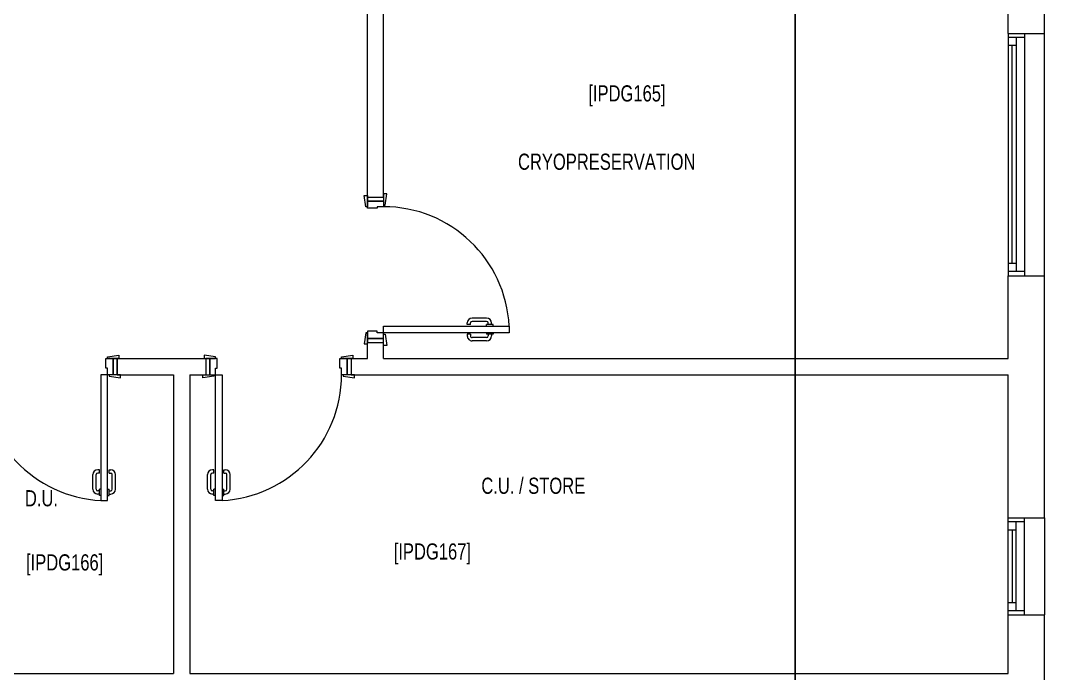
# Model space of a CAD drawing. Header units: metres. Extents: x -18745 to 220762, y -1579758 to -1356048.
# Drawn here: x 168915 to 175258, y -1423281 to -1419238 of the extents above; entities that cross this region are included whole.
import ezdxf

# ---------------------------------------------------------------- set-up
doc = ezdxf.new("R2010")
doc.units = ezdxf.units.M
doc.layers.get('0').update_dxf_attribs({"lineweight": 0})
for name, color, linetype, lineweight in [('A-100 - Copy$0$72_EGR_BASE_TEXT', 8, 'Continuous', 0), ('A-100 - Copy$0$Aluminum', 8, 'Continuous', 0), ('A-100 - Copy$0$Proj', 8, 'Continuous', 0), ('A-100 - Copy$0$Walls', 8, 'Continuous', 0), ('A-100 - Copy$0$Wooden Joinery', 8, 'Continuous', 0)]:
    doc.layers.add(name, color=color, linetype=linetype, lineweight=lineweight)
doc.layers.add('A-100 - Copy$0$axes', color=8, linetype='Continuous')
doc.styles.add('A-100 - Copy$0$X3G_ENTITY_2587EA', font='swisscl.ttf', dxfattribs={"height": 200})

# ---------------------------------------------------------------- blocks, each defined once
blk = doc.blocks.new('A-100 - Copy$0$A$C72370EFE')
at = {"layer": 'A-100 - Copy$0$Wooden Joinery'}
for p, q in [((-0.01, -0.04), (-0.02, -0.04)), ((-0.01, -0.06), (-0.02, -0.06)), ((-0.01, -0.03), (-0.01, -0.07)), ((0, -0.03), (-0.01, -0.03)), ((0.04, -0.03), (0.05, -0.03)), ((0.05, -0.03), (0.05, -0.07)), ((0.05, -0.04), (0.06, -0.04)), ((0.05, -0.06), (0.06, -0.06)), ((-0.05, -0.07), (-0.05, -0.16)), ((-0.03, -0.07), (-0.03, -0.16)), ((0, -0.07), (-0.01, -0.07)), ((0.04, -0.07), (0.05, -0.07)), ((0.07, -0.07), (0.07, -0.16)), ((0.09, -0.07), (0.09, -0.16)), ((-0.01, -0.17), (-0.02, -0.17)), ((-0.01, -0.19), (-0.02, -0.19)), ((-0.01, -0.17), (-0.01, -0.19)), ((0.05, -0.17), (0.06, -0.17)), ((0.05, -0.17), (0.05, -0.19)), ((0.05, -0.19), (0.06, -0.19))]:
    blk.add_line(p, q, dxfattribs=at)
for centre, radius, start, end in [((-0.02, -0.07), 0.03, 90, 180), ((-0.02, -0.07), 0.01, 90, 180), ((0.06, -0.07), 0.03, 0, 90), ((0.06, -0.07), 0.01, 0, 90), ((-0.02, -0.16), 0.03, 180, 270), ((-0.02, -0.16), 0.01, 180, 270), ((0.06, -0.16), 0.01, 270, 0), ((0.06, -0.16), 0.03, 270, 0)]:
    blk.add_arc(centre, radius, start, end, dxfattribs=at)
blk = doc.blocks.new('A-100 - Copy')
at = {"layer": 'A-100 - Copy$0$Aluminum'}
for p, q in [((175033.3, -1419317.7, 0), (175033.3, -1420817.7, 0)), ((175133.3, -1419342.7, 0), (175033.3, -1419342.7, 0)), ((175083.3, -1419342.7, 0), (175083.3, -1420792.7, 0)), ((175133.3, -1419317.7, 0), (175133.3, -1420817.7, 0)), ((175083.3, -1419392.7, 0), (175033.3, -1419392.7, 0)), ((175058.3, -1420742.7, 0), (175058.3, -1419392.7, 0)), ((175083.3, -1420742.7, 0), (175033.3, -1420742.7, 0)), ((175133.3, -1420792.7, 0), (175033.3, -1420792.7, 0)), ((175033.3, -1422917.7, 0), (175033.3, -1422317.7, 0)), ((175133.3, -1422342.7, 0), (175033.3, -1422342.7, 0)), ((175083.3, -1422892.7, 0), (175083.3, -1422342.7, 0)), ((175133.3, -1422917.7, 0), (175133.3, -1422317.7, 0)), ((175083.3, -1422392.7, 0), (175033.3, -1422392.7, 0)), ((175058.3, -1422392.7, 0), (175058.3, -1422842.7, 0)), ((175083.3, -1422842.7, 0), (175033.3, -1422842.7, 0)), ((175133.3, -1422892.7, 0), (175033.3, -1422892.7, 0))]:
    blk.add_line(p, q, dxfattribs=at)
at = {"layer": 'A-100 - Copy$0$axes'}
blk.add_line((173713.3, -1477303.3, 0), (173713.3, -1391762.7, 0), dxfattribs=at)
at = {"layer": 'A-100 - Copy$0$Proj'}
for p, q in [((175258.3, -1420817.7, 0), (175258.3, -1419317.7, 0)), ((175258.3, -1422317.7, 0), (175258.3, -1422917.7, 0))]:
    blk.add_line(p, q, dxfattribs=at)
at = {"layer": 'A-100 - Copy$0$Walls'}
for p, q in [((175258.3, -1419317.7, 0), (175258.3, -1418087.7, 0)), ((171063.4, -1420330.6, 0), (171063.4, -1418522.7, 0)), ((171163.4, -1420330.6, 0), (171163.4, -1418522.7, 0)), ((175033.3, -1419317.7, 0), (175033.3, -1418572.7, 0)), ((175033.3, -1419317.7, 0), (175258.3, -1419317.7, 0)), ((171063.4, -1420330.6, 0), (171163.4, -1420330.6, 0)), ((175033.3, -1421330.6, 0), (175033.3, -1420817.7, 0)), ((175033.3, -1420817.7, 0), (175258.3, -1420817.7, 0)), ((175258.3, -1422317.7, 0), (175258.3, -1420817.7, 0)), ((171063.4, -1421230.6, 0), (171163.4, -1421230.6, 0)), ((171063.4, -1421330.6, 0), (171063.4, -1421230.6, 0)), ((171163.4, -1421330.6, 0), (171163.4, -1421230.6, 0)), ((169513.4, -1421330.6, 0), (170063.4, -1421330.6, 0)), ((169513.4, -1421430.6, 0), (169513.4, -1421330.6, 0)), ((170063.4, -1421330.6, 0), (170063.4, -1421430.6, 0)), ((170963.4, -1421330.6, 0), (171063.4, -1421330.6, 0)), ((170963.4, -1421330.6, 0), (170963.4, -1421430.6, 0)), ((171163.4, -1421330.6, 0), (175033.3, -1421330.6, 0)), ((169513.4, -1421430.6, 0), (169863.4, -1421430.6, 0)), ((169863.4, -1421430.6, 0), (169863.4, -1423280.6, 0)), ((169963.4, -1421430.6, 0), (170063.4, -1421430.6, 0)), ((169963.4, -1421430.6, 0), (169963.4, -1423280.6, 0)), ((170963.4, -1421430.6, 0), (175033.3, -1421430.6, 0)), ((175033.3, -1422317.7, 0), (175033.3, -1421430.6, 0)), ((175033.3, -1422317.7, 0), (175258.3, -1422317.7, 0)), ((175033.3, -1423280.6, 0), (175033.3, -1422917.7, 0)), ((175033.3, -1422917.7, 0), (175258.3, -1422917.7, 0)), ((175258.3, -1423817.7, 0), (175258.3, -1422917.7, 0)), ((168262.2, -1423280.6, 0), (169863.4, -1423280.6, 0)), ((169963.4, -1423280.6, 0), (175033.3, -1423280.6, 0))]:
    blk.add_line(p, q, dxfattribs=at)
at = {"layer": 'A-100 - Copy$0$Wooden Joinery'}
for p, q in [((169443.4, -1421390.6, 0), (169443.4, -1421330.6, 0)), ((169443.4, -1421330.6, 0), (169488.4, -1421330.6, 0)), ((169453.4, -1421320.6, 0), (169523.4, -1421310.6, 0)), ((169453.4, -1421330.6, 0), (169453.4, -1421320.6, 0)), ((169523.4, -1421330.6, 0), (169453.4, -1421330.6, 0)), ((169488.4, -1421330.6, 0), (169488.4, -1421430.6, 0)), ((169488.4, -1421430.6, 0), (169488.4, -1421330.6, 0)), ((169488.4, -1421330.6, 0), (169513.4, -1421330.6, 0)), ((169513.4, -1421330.6, 0), (169513.4, -1421430.6, 0)), ((169523.4, -1421310.6, 0), (169523.4, -1421330.6, 0)), ((170123.4, -1421320.6, 0), (170053.4, -1421310.6, 0)), ((170053.4, -1421310.6, 0), (170053.4, -1421330.6, 0)), ((170053.4, -1421330.6, 0), (170123.4, -1421330.6, 0)), ((170088.4, -1421330.6, 0), (170063.4, -1421330.6, 0)), ((170063.4, -1421330.6, 0), (170063.4, -1421430.6, 0)), ((170133.4, -1421330.6, 0), (170088.4, -1421330.6, 0)), ((170088.4, -1421330.6, 0), (170088.4, -1421430.6, 0)), ((170088.4, -1421430.6, 0), (170088.4, -1421330.6, 0)), ((170123.4, -1421330.6, 0), (170123.4, -1421320.6, 0)), ((170133.4, -1421390.6, 0), (170133.4, -1421330.6, 0)), ((170893.4, -1421390.6, 0), (170893.4, -1421330.6, 0)), ((170893.4, -1421330.6, 0), (170938.4, -1421330.6, 0)), ((170903.4, -1421320.6, 0), (170973.4, -1421310.6, 0)), ((170903.4, -1421330.6, 0), (170903.4, -1421320.6, 0)), ((170973.4, -1421330.6, 0), (170903.4, -1421330.6, 0)), ((170938.4, -1421330.6, 0), (170938.4, -1421430.6, 0)), ((170938.4, -1421430.6, 0), (170938.4, -1421330.6, 0)), ((170938.4, -1421330.6, 0), (170963.4, -1421330.6, 0)), ((170963.4, -1421330.6, 0), (170963.4, -1421430.6, 0)), ((170973.4, -1421310.6, 0), (170973.4, -1421330.6, 0)), ((169453.4, -1421390.6, 0), (169443.4, -1421390.6, 0)), ((169453.4, -1421430.6, 0), (169453.4, -1421390.6, 0)), ((170123.4, -1421430.6, 0), (170123.4, -1421390.6, 0)), ((170123.4, -1421390.6, 0), (170133.4, -1421390.6, 0)), ((170903.4, -1421390.6, 0), (170893.4, -1421390.6, 0)), ((170903.4, -1421430.6, 0), (170903.4, -1421390.6, 0)), ((169413.4, -1421430.6, 0), (169413.4, -1422209.6, 0)), ((169453.4, -1421430.6, 0), (169413.4, -1421430.6, 0)), ((169453.4, -1422209.6, 0), (169453.4, -1421430.6, 0)), ((169488.4, -1421430.6, 0), (169453.4, -1421430.6, 0)), ((169463.4, -1421430.6, 0), (169463.4, -1421440.6, 0)), ((169533.4, -1421430.6, 0), (169463.4, -1421430.6, 0)), ((169463.4, -1421440.6, 0), (169533.4, -1421450.6, 0)), ((169513.4, -1421430.6, 0), (169488.4, -1421430.6, 0)), ((169533.4, -1421450.6, 0), (169533.4, -1421430.6, 0)), ((170043.4, -1421450.6, 0), (170043.4, -1421430.6, 0)), ((170043.4, -1421430.6, 0), (170113.4, -1421430.6, 0)), ((170113.4, -1421440.6, 0), (170043.4, -1421450.6, 0)), ((170063.4, -1421430.6, 0), (170088.4, -1421430.6, 0)), ((170088.4, -1421430.6, 0), (170123.4, -1421430.6, 0)), ((170113.4, -1421430.6, 0), (170113.4, -1421440.6, 0)), ((170123.4, -1422209.6, 0), (170123.4, -1421430.6, 0)), ((170123.4, -1421430.6, 0), (170163.4, -1421430.6, 0)), ((170163.4, -1421430.6, 0), (170163.4, -1422209.6, 0)), ((170938.4, -1421430.6, 0), (170903.4, -1421430.6, 0)), ((170913.4, -1421430.6, 0), (170913.4, -1421440.6, 0)), ((170983.4, -1421430.6, 0), (170913.4, -1421430.6, 0)), ((170913.4, -1421440.6, 0), (170983.4, -1421450.6, 0)), ((170963.4, -1421430.6, 0), (170938.4, -1421430.6, 0)), ((170983.4, -1421450.6, 0), (170983.4, -1421430.6, 0)), ((169403.4, -1422019.6, 0), (169393.4, -1422019.6, 0)), ((169403.4, -1422039.6, 0), (169403.4, -1422019.6, 0)), ((169463.4, -1422019.6, 0), (169473.4, -1422019.6, 0)), ((169463.4, -1422039.6, 0), (169463.4, -1422019.6, 0)), ((170113.4, -1422019.6, 0), (170103.4, -1422019.6, 0)), ((170113.4, -1422039.6, 0), (170113.4, -1422019.6, 0)), ((170173.4, -1422019.6, 0), (170183.4, -1422019.6, 0)), ((170173.4, -1422039.6, 0), (170173.4, -1422019.6, 0)), ((169363.4, -1422139.6, 0), (169363.4, -1422049.6, 0)), ((169383.4, -1422139.6, 0), (169383.4, -1422049.6, 0)), ((169403.4, -1422039.6, 0), (169393.4, -1422039.6, 0)), ((169463.4, -1422039.6, 0), (169473.4, -1422039.6, 0)), ((169483.4, -1422139.6, 0), (169483.4, -1422049.6, 0)), ((169503.4, -1422139.6, 0), (169503.4, -1422049.6, 0)), ((170073.4, -1422139.6, 0), (170073.4, -1422049.6, 0)), ((170093.4, -1422139.6, 0), (170093.4, -1422049.6, 0)), ((170113.4, -1422039.6, 0), (170103.4, -1422039.6, 0)), ((170173.4, -1422039.6, 0), (170183.4, -1422039.6, 0)), ((170193.4, -1422139.6, 0), (170193.4, -1422049.6, 0)), ((170213.4, -1422139.6, 0), (170213.4, -1422049.6, 0)), ((169403.4, -1422149.6, 0), (169393.4, -1422149.6, 0)), ((169403.4, -1422179.6, 0), (169403.4, -1422139.6, 0)), ((169413.4, -1422139.6, 0), (169403.4, -1422139.6, 0)), ((169453.4, -1422139.6, 0), (169463.4, -1422139.6, 0)), ((169463.4, -1422179.6, 0), (169463.4, -1422139.6, 0)), ((169463.4, -1422149.6, 0), (169473.4, -1422149.6, 0)), ((170113.4, -1422149.6, 0), (170103.4, -1422149.6, 0)), ((170113.4, -1422179.6, 0), (170113.4, -1422139.6, 0)), ((170123.4, -1422139.6, 0), (170113.4, -1422139.6, 0)), ((170163.4, -1422139.6, 0), (170173.4, -1422139.6, 0)), ((170173.4, -1422179.6, 0), (170173.4, -1422139.6, 0)), ((170173.4, -1422149.6, 0), (170183.4, -1422149.6, 0)), ((169403.4, -1422169.6, 0), (169393.4, -1422169.6, 0)), ((169413.4, -1422179.6, 0), (169403.4, -1422179.6, 0)), ((169413.4, -1422209.6, 0), (169453.4, -1422209.6, 0)), ((169453.4, -1422179.6, 0), (169463.4, -1422179.6, 0)), ((169463.4, -1422169.6, 0), (169473.4, -1422169.6, 0)), ((170113.4, -1422169.6, 0), (170103.4, -1422169.6, 0)), ((170123.4, -1422179.6, 0), (170113.4, -1422179.6, 0)), ((170163.4, -1422209.6, 0), (170123.4, -1422209.6, 0)), ((170163.4, -1422179.6, 0), (170173.4, -1422179.6, 0)), ((170173.4, -1422169.6, 0), (170183.4, -1422169.6, 0))]:
    blk.add_line(p, q, dxfattribs=at)
at = {"layer": 'A-100 - Copy$0$Wooden Joinery', "elevation": 0}
for points in [[(171163.4, -1420380.6), (171173.4, -1420380.6), (171183.4, -1420310.6), (171163.4, -1420310.6)], [(171063.4, -1420390.6), (171053.4, -1420390.6), (171043.4, -1420320.6), (171063.4, -1420320.6)], [(171163.4, -1421130.6), (171942.4, -1421130.6), (171942.4, -1421170.6), (171163.4, -1421170.6)], [(171063.4, -1421170.6), (171053.4, -1421170.6), (171043.4, -1421240.6), (171063.4, -1421240.6)], [(171163.4, -1421180.6), (171173.4, -1421180.6), (171183.4, -1421250.6), (171163.4, -1421250.6)]]:
    blk.add_lwpolyline(points, close=True, dxfattribs=at)
for points in [[(171163.4, -1420355.6), (171063.4, -1420355.6), (171063.4, -1420330.6), (171163.4, -1420330.6), (171163.4, -1420355.6)], [(171163.4, -1420355.6), (171163.4, -1420390.6), (171123.4, -1420390.6), (171123.4, -1420400.6), (171063.4, -1420400.6), (171063.4, -1420355.6), (171163.4, -1420355.6)], [(171163.4, -1421205.6), (171163.4, -1421170.6), (171123.4, -1421170.6), (171123.4, -1421160.6), (171063.4, -1421160.6), (171063.4, -1421205.6), (171163.4, -1421205.6)], [(171163.4, -1421205.6), (171063.4, -1421205.6), (171063.4, -1421230.6), (171163.4, -1421230.6), (171163.4, -1421205.6)]]:
    blk.add_lwpolyline(points, dxfattribs=at)
at = {"layer": 'A-100 - Copy$0$Wooden Joinery'}
for centre, radius, start, end in [((171163.4, -1421170.6, 0), 780, 2.9397, 90), ((169453.4, -1421430.6, 0), 780, 180, 267.0603), ((170123.4, -1421430.6, 0), 780, 272.9397, 0), ((169393.4, -1422049.6, 0), 30, 90, 180), ((169473.4, -1422049.6, 0), 30, 0, 90), ((170103.4, -1422049.6, 0), 30, 90, 180), ((170183.4, -1422049.6, 0), 30, 0, 90), ((169393.4, -1422049.6, 0), 10, 90, 180), ((169473.4, -1422049.6, 0), 10, 0, 90), ((170103.4, -1422049.6, 0), 10, 90, 180), ((170183.4, -1422049.6, 0), 10, 0, 90), ((169393.4, -1422139.6, 0), 30, 180, 270), ((169393.4, -1422139.6, 0), 10, 180, 270), ((169473.4, -1422139.6, 0), 10, 270, 0), ((169473.4, -1422139.6, 0), 30, 270, 0), ((170103.4, -1422139.6, 0), 30, 180, 270), ((170103.4, -1422139.6, 0), 10, 180, 270), ((170183.4, -1422139.6, 0), 10, 270, 0), ((170183.4, -1422139.6, 0), 30, 270, 0)]:
    blk.add_arc(centre, radius, start, end, dxfattribs=at)
at = {"layer": 'A-100 - Copy$0$Wooden Joinery', "xscale": 999.9999999998856, "yscale": 999.9999999998856, "zscale": 999.9999999998856, "rotation": 270}
blk.add_blockref('A-100 - Copy$0$A$C72370EFE', (171872.4, -1421130.6, 0), dxfattribs=at)
at = {"layer": 'A-100 - Copy$0$72_EGR_BASE_TEXT', "char_height": 100, "attachment_point": 2, "style": 'A-100 - Copy$0$X3G_ENTITY_2587EA'}
for s, insert in [('[IPDG165]', (172671.6, -1419639)), ('CRYOPRESERVATION', (172546.2, -1420062)), ('\\pi-300,l400,t400;C.U.^I/ STORE', (172041.3, -1422068.2)), ('D.U.', (169044.7, -1422145.6)), ('[IPDG167]', (171466.2, -1422475.2)), ('[IPDG166]', (169188.4, -1422542.9))]:
    blk.add_mtext(s, dxfattribs=dict(at, insert=insert))

msp = doc.modelspace()

# ---------------------------------------------------------------- block references
msp.add_blockref('A-100 - Copy', (0, 0))

doc.saveas('drawing.dxf')
